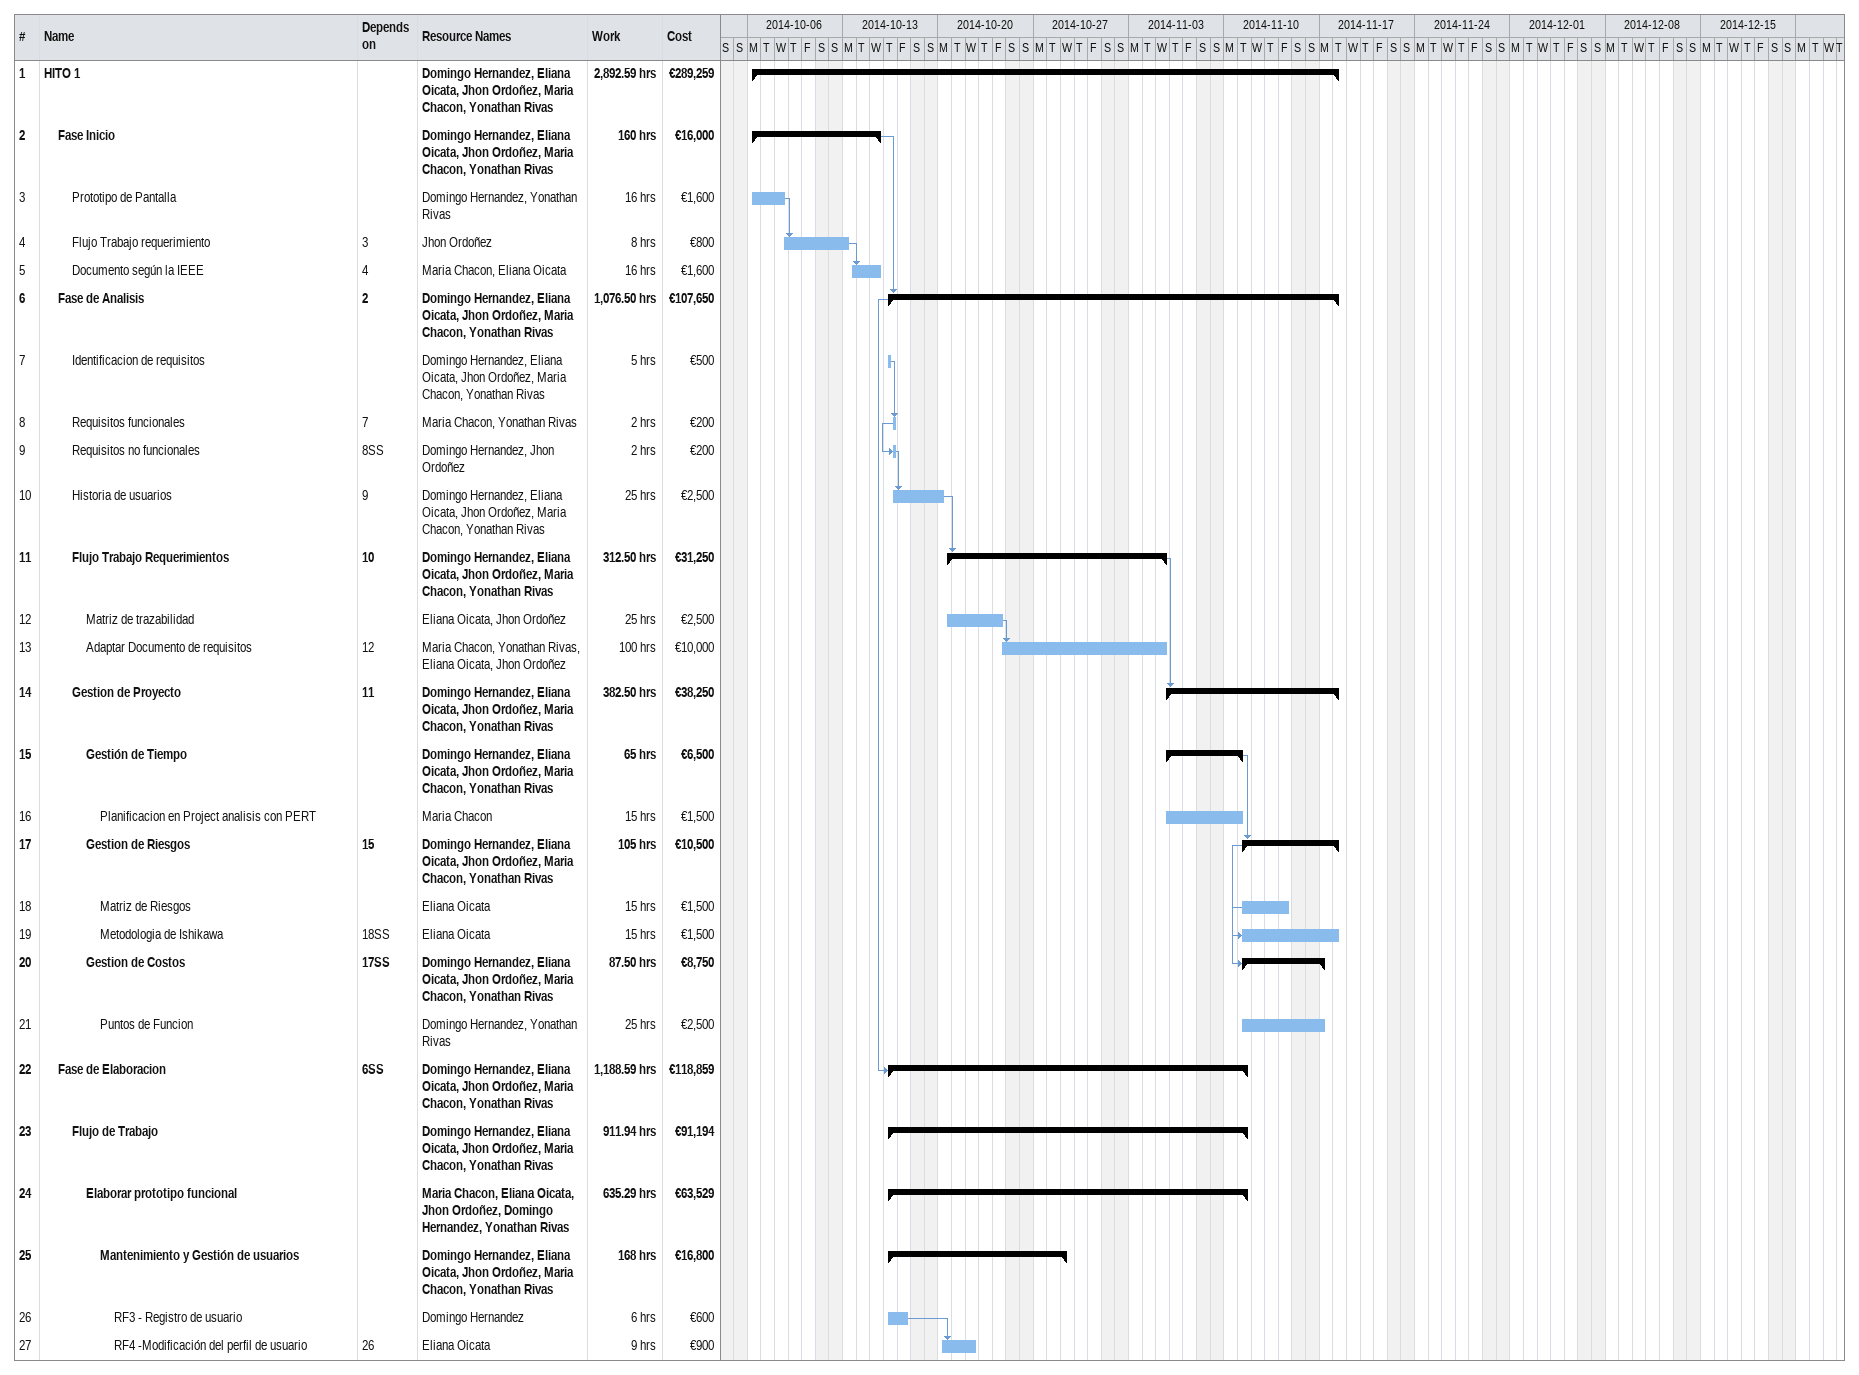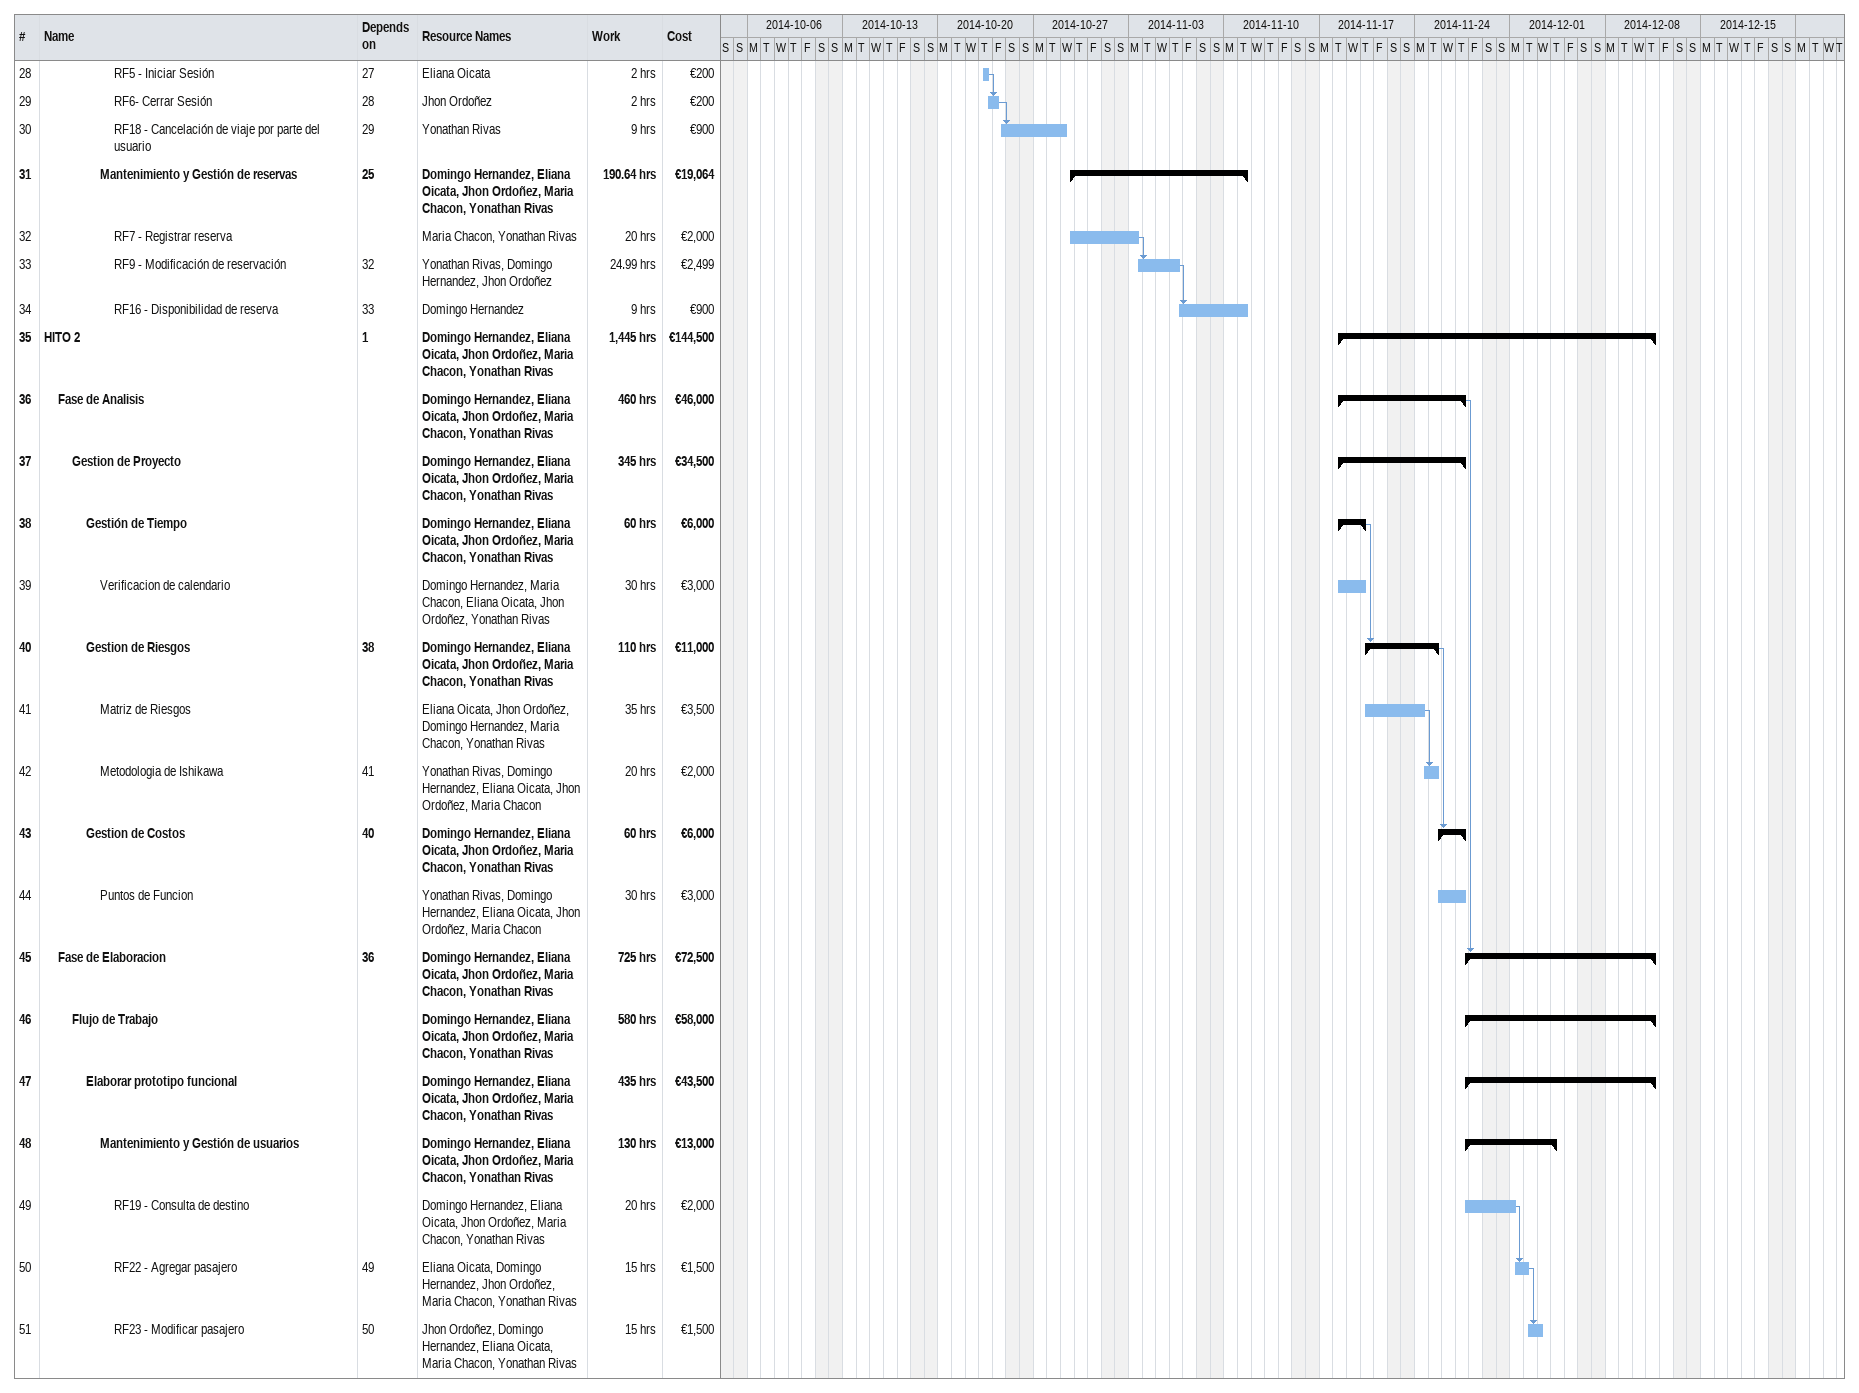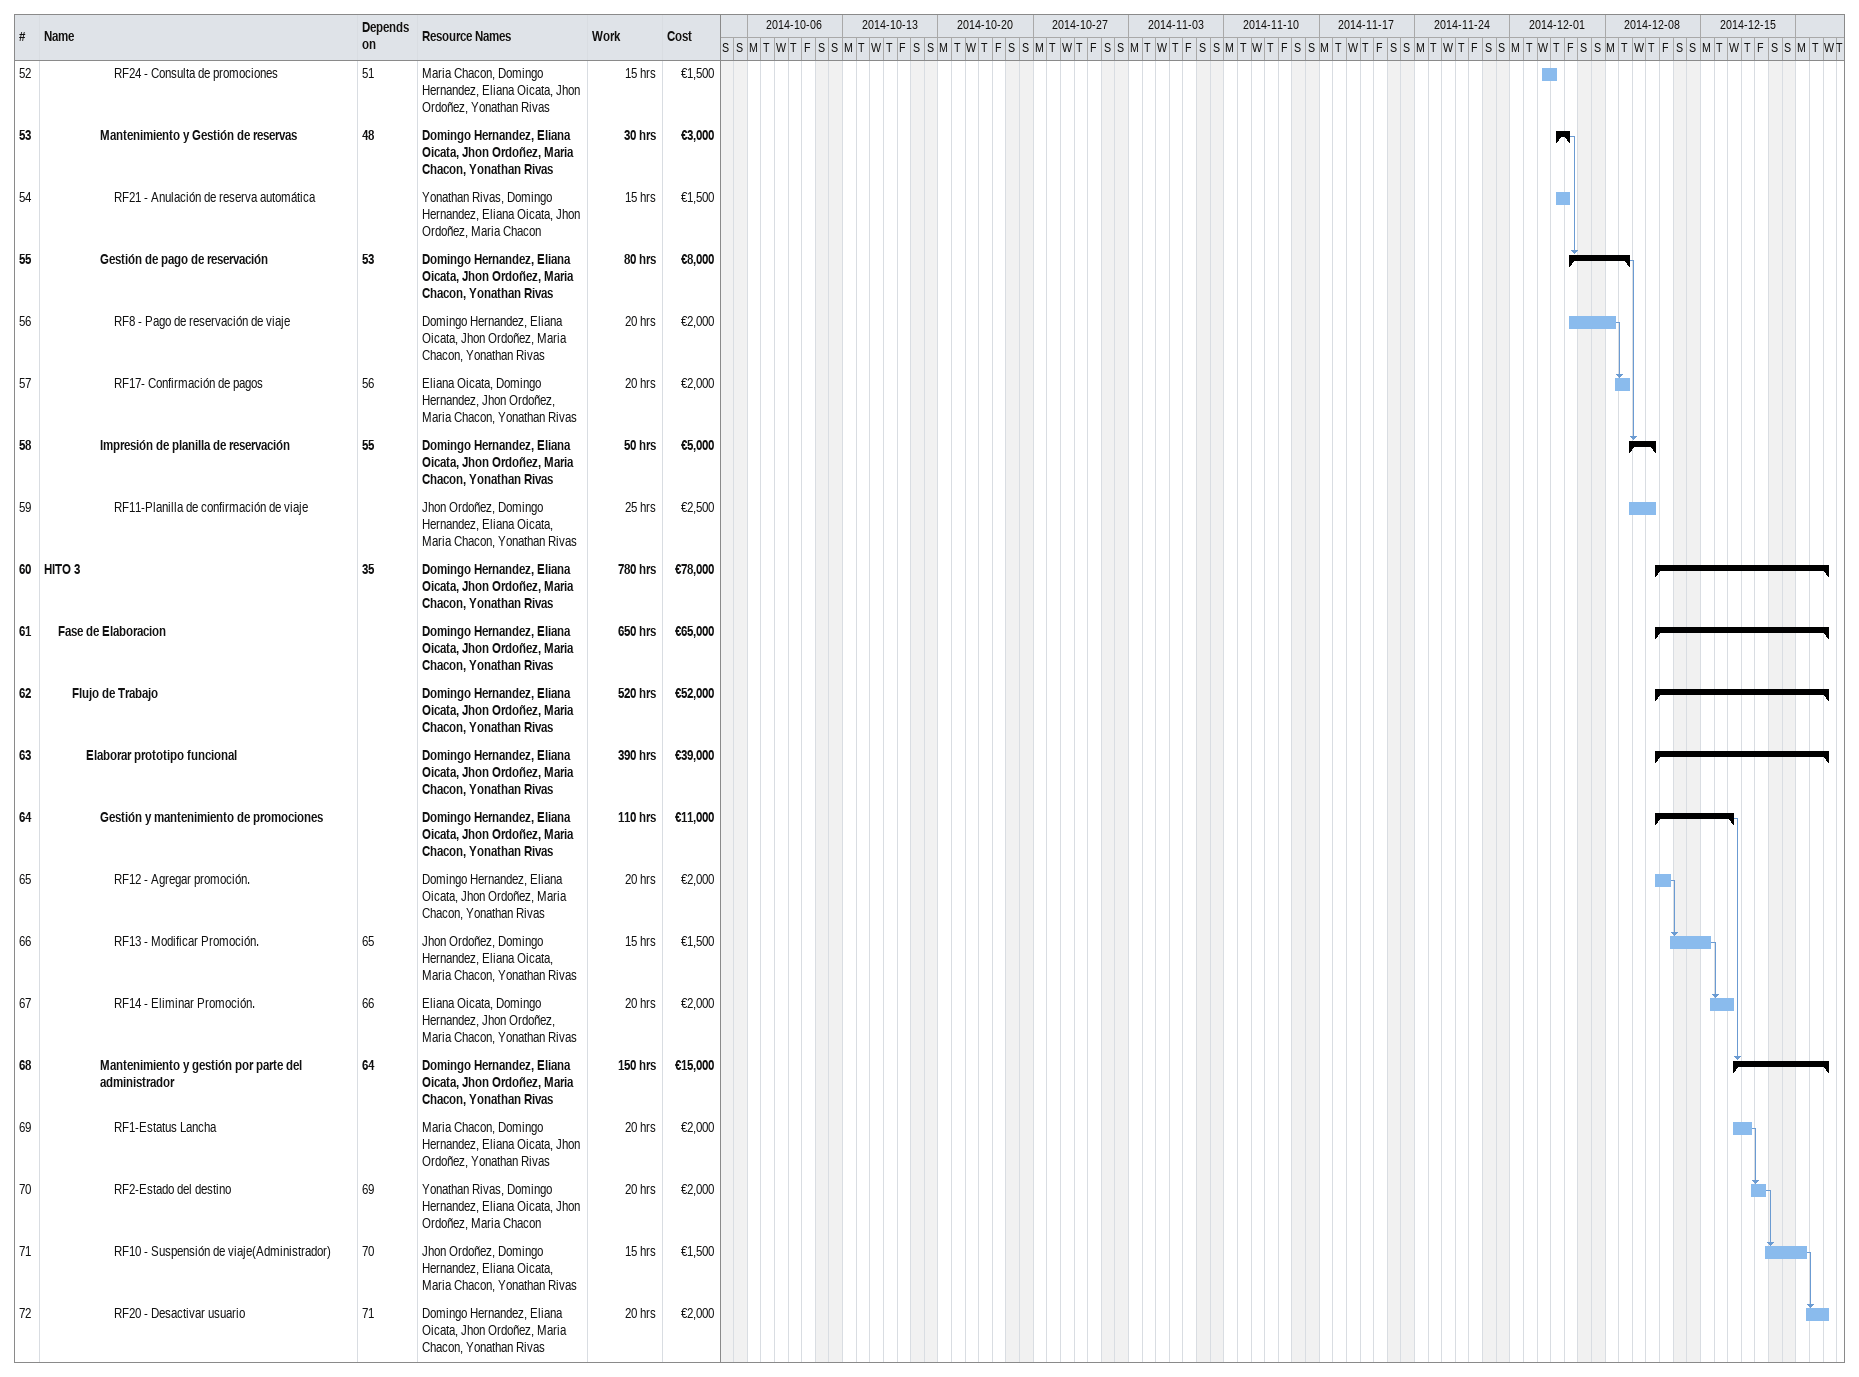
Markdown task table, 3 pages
| ID | Level | Task | Start | Finish | Predecessors | Resources | Work (h) | Cost (€) |
|---|---|---|---|---|---|---|---|---|
| 1 | 1 | **HITO 1** | 2014-10-06 | 2014-11-18 |  | Domingo Hernandez, Eliana Oicata, Jhon Ordoñez, Maria Chacon, Yonathan Rivas | 2892.59 | 289259 |
| 2 | 2 | **Fase Inicio** | 2014-10-06 | 2014-10-15 |  | Domingo Hernandez, Eliana Oicata, Jhon Ordoñez, Maria Chacon, Yonathan Rivas | 160 | 16000 |
| 3 | 3 | Prototipo de Pantalla | 2014-10-06 | 2014-10-08 |  | Domingo Hernandez, Yonathan Rivas | 16 | 1600 |
| 4 | 3 | Flujo Trabajo requerimiento | 2014-10-08 | 2014-10-13 | 3 | Jhon Ordoñez | 8 | 800 |
| 5 | 3 | Documento según la IEEE | 2014-10-13 | 2014-10-15 | 4 | Maria Chacon, Eliana Oicata | 16 | 1600 |
| 6 | 2 | **Fase de Analisis** | 2014-10-16 | 2014-11-18 | 2 | Domingo Hernandez, Eliana Oicata, Jhon Ordoñez, Maria Chacon, Yonathan Rivas | 1076.50 | 107650 |
| 7 | 3 | Identificacion de requisitos | 2014-10-16 | 2014-10-16 |  | Domingo Hernandez, Eliana Oicata, Jhon Ordoñez, Maria Chacon, Yonathan Rivas | 5 | 500 |
| 8 | 3 | Requisitos funcionales | 2014-10-16 | 2014-10-16 | 7 | Maria Chacon, Yonathan Rivas | 2 | 200 |
| 9 | 3 | Requisitos no funcionales | 2014-10-16 | 2014-10-16 | 8SS | Domingo Hernandez, Jhon Ordoñez | 2 | 200 |
| 10 | 3 | Historia de usuarios | 2014-10-16 | 2014-10-20 | 9 | Domingo Hernandez, Eliana Oicata, Jhon Ordoñez, Maria Chacon, Yonathan Rivas | 25 | 2500 |
| 11 | 3 | **Flujo Trabajo Requerimientos** | 2014-10-20 | 2014-11-05 | 10 | Domingo Hernandez, Eliana Oicata, Jhon Ordoñez, Maria Chacon, Yonathan Rivas | 312.50 | 31250 |
| 12 | 4 | Matriz de trazabilidad | 2014-10-20 | 2014-10-24 |  | Eliana Oicata, Jhon Ordoñez | 25 | 2500 |
| 13 | 4 | Adaptar Documento de requisitos | 2014-10-24 | 2014-11-05 | 12 | Maria Chacon, Yonathan Rivas, Eliana Oicata, Jhon Ordoñez | 100 | 10000 |
| 14 | 3 | **Gestion de Proyecto** | 2014-11-05 | 2014-11-18 | 11 | Domingo Hernandez, Eliana Oicata, Jhon Ordoñez, Maria Chacon, Yonathan Rivas | 382.50 | 38250 |
| 15 | 4 | **Gestión de Tiempo** | 2014-11-05 | 2014-11-11 |  | Domingo Hernandez, Eliana Oicata, Jhon Ordoñez, Maria Chacon, Yonathan Rivas | 65 | 6500 |
| 16 | 5 | Planificacion en Project analisis con PERT | 2014-11-05 | 2014-11-11 |  | Maria Chacon | 15 | 1500 |
| 17 | 4 | **Gestion de Riesgos** | 2014-11-11 | 2014-11-18 | 15 | Domingo Hernandez, Eliana Oicata, Jhon Ordoñez, Maria Chacon, Yonathan Rivas | 105 | 10500 |
| 18 | 5 | Matriz de Riesgos | 2014-11-11 | 2014-11-14 |  | Eliana Oicata | 15 | 1500 |
| 19 | 5 | Metodologia de Ishikawa | 2014-11-11 | 2014-11-18 | 18SS | Eliana Oicata | 15 | 1500 |
| 20 | 4 | **Gestion de Costos** | 2014-11-11 | 2014-11-17 | 17SS | Domingo Hernandez, Eliana Oicata, Jhon Ordoñez, Maria Chacon, Yonathan Rivas | 87.50 | 8750 |
| 21 | 5 | Puntos de Funcion | 2014-11-11 | 2014-11-17 |  | Domingo Hernandez, Yonathan Rivas | 25 | 2500 |
| 22 | 2 | **Fase de Elaboracion** | 2014-10-16 | 2014-11-11 | 6SS | Domingo Hernandez, Eliana Oicata, Jhon Ordoñez, Maria Chacon, Yonathan Rivas | 1188.59 | 118859 |
| 23 | 3 | **Flujo de Trabajo** | 2014-10-16 | 2014-11-11 |  | Domingo Hernandez, Eliana Oicata, Jhon Ordoñez, Maria Chacon, Yonathan Rivas | 911.94 | 91194 |
| 24 | 4 | **Elaborar prototipo funcional** | 2014-10-16 | 2014-11-11 |  | Maria Chacon, Eliana Oicata, Jhon Ordoñez, Domingo Hernandez, Yonathan Rivas | 635.29 | 63529 |
| 25 | 5 | **Mantenimiento y Gestión de usuarios** | 2014-10-16 | 2014-10-29 |  | Domingo Hernandez, Eliana Oicata, Jhon Ordoñez, Maria Chacon, Yonathan Rivas | 168 | 16800 |
| 26 | 6 | RF3 - Registro de usuario | 2014-10-16 | 2014-10-17 |  | Domingo Hernandez | 6 | 600 |
| 27 | 6 | RF4 -Modificación del perfil de usuario | 2014-10-20 | 2014-10-22 | 26 | Eliana Oicata | 9 | 900 |
| 28 | 6 | RF5 - Iniciar Sesión | 2014-10-23 | 2014-10-23 | 27 | Eliana Oicata | 2 | 200 |
| 29 | 6 | RF6- Cerrar Sesión | 2014-10-23 | 2014-10-24 | 28 | Jhon Ordoñez | 2 | 200 |
| 30 | 6 | RF18 - Cancelación de viaje por parte del usuario | 2014-10-24 | 2014-10-29 | 29 | Yonathan Rivas | 9 | 900 |
| 31 | 5 | **Mantenimiento y Gestión de reservas** | 2014-10-29 | 2014-11-11 | 25 | Domingo Hernandez, Eliana Oicata, Jhon Ordoñez, Maria Chacon, Yonathan Rivas | 190.64 | 19064 |
| 32 | 6 | RF7 - Registrar reserva | 2014-10-29 | 2014-11-03 |  | Maria Chacon, Yonathan Rivas | 20 | 2000 |
| 33 | 6 | RF9 - Modificación de reservación | 2014-11-03 | 2014-11-06 | 32 | Yonathan Rivas, Domingo Hernandez, Jhon Ordoñez | 24.99 | 2499 |
| 34 | 6 | RF16 - Disponibilidad de reserva | 2014-11-06 | 2014-11-11 | 33 | Domingo Hernandez | 9 | 900 |
| 35 | 1 | **HITO 2** | 2014-11-18 | 2014-12-11 | 1 | Domingo Hernandez, Eliana Oicata, Jhon Ordoñez, Maria Chacon, Yonathan Rivas | 1445 | 144500 |
| 36 | 2 | **Fase de Analisis** | 2014-11-18 | 2014-11-27 |  | Domingo Hernandez, Eliana Oicata, Jhon Ordoñez, Maria Chacon, Yonathan Rivas | 460 | 46000 |
| 37 | 3 | **Gestion de Proyecto** | 2014-11-18 | 2014-11-27 |  | Domingo Hernandez, Eliana Oicata, Jhon Ordoñez, Maria Chacon, Yonathan Rivas | 345 | 34500 |
| 38 | 4 | **Gestión de Tiempo** | 2014-11-18 | 2014-11-20 |  | Domingo Hernandez, Eliana Oicata, Jhon Ordoñez, Maria Chacon, Yonathan Rivas | 60 | 6000 |
| 39 | 5 | Verificacion de calendario | 2014-11-18 | 2014-11-20 |  | Domingo Hernandez, Maria Chacon, Eliana Oicata, Jhon Ordoñez, Yonathan Rivas | 30 | 3000 |
| 40 | 4 | **Gestion de Riesgos** | 2014-11-20 | 2014-11-25 | 38 | Domingo Hernandez, Eliana Oicata, Jhon Ordoñez, Maria Chacon, Yonathan Rivas | 110 | 11000 |
| 41 | 5 | Matriz de Riesgos | 2014-11-20 | 2014-11-24 |  | Eliana Oicata, Jhon Ordoñez, Domingo Hernandez, Maria Chacon, Yonathan Rivas | 35 | 3500 |
| 42 | 5 | Metodologia de Ishikawa | 2014-11-24 | 2014-11-25 | 41 | Yonathan Rivas, Domingo Hernandez, Eliana Oicata, Jhon Ordoñez, Maria Chacon | 20 | 2000 |
| 43 | 4 | **Gestion de Costos** | 2014-11-25 | 2014-11-27 | 40 | Domingo Hernandez, Eliana Oicata, Jhon Ordoñez, Maria Chacon, Yonathan Rivas | 60 | 6000 |
| 44 | 5 | Puntos de Funcion | 2014-11-25 | 2014-11-27 |  | Yonathan Rivas, Domingo Hernandez, Eliana Oicata, Jhon Ordoñez, Maria Chacon | 30 | 3000 |
| 45 | 2 | **Fase de Elaboracion** | 2014-11-27 | 2014-12-11 | 36 | Domingo Hernandez, Eliana Oicata, Jhon Ordoñez, Maria Chacon, Yonathan Rivas | 725 | 72500 |
| 46 | 3 | **Flujo de Trabajo** | 2014-11-27 | 2014-12-11 |  | Domingo Hernandez, Eliana Oicata, Jhon Ordoñez, Maria Chacon, Yonathan Rivas | 580 | 58000 |
| 47 | 4 | **Elaborar prototipo funcional** | 2014-11-27 | 2014-12-11 |  | Domingo Hernandez, Eliana Oicata, Jhon Ordoñez, Maria Chacon, Yonathan Rivas | 435 | 43500 |
| 48 | 5 | **Mantenimiento y Gestión de usuarios** | 2014-11-27 | 2014-12-04 |  | Domingo Hernandez, Eliana Oicata, Jhon Ordoñez, Maria Chacon, Yonathan Rivas | 130 | 13000 |
| 49 | 6 | RF19 - Consulta de destino | 2014-11-27 | 2014-12-01 |  | Domingo Hernandez, Eliana Oicata, Jhon Ordoñez, Maria Chacon, Yonathan Rivas | 20 | 2000 |
| 50 | 6 | RF22 - Agregar pasajero | 2014-12-01 | 2014-12-02 | 49 | Eliana Oicata, Domingo Hernandez, Jhon Ordoñez, Maria Chacon, Yonathan Rivas | 15 | 1500 |
| 51 | 6 | RF23 - Modificar pasajero | 2014-12-02 | 2014-12-03 | 50 | Jhon Ordoñez, Domingo Hernandez, Eliana Oicata, Maria Chacon, Yonathan Rivas | 15 | 1500 |
| 52 | 6 | RF24 - Consulta de promociones | 2014-12-03 | 2014-12-04 | 51 | Maria Chacon, Domingo Hernandez, Eliana Oicata, Jhon Ordoñez, Yonathan Rivas | 15 | 1500 |
| 53 | 5 | **Mantenimiento y Gestión de reservas** | 2014-12-04 | 2014-12-05 | 48 | Domingo Hernandez, Eliana Oicata, Jhon Ordoñez, Maria Chacon, Yonathan Rivas | 30 | 3000 |
| 54 | 6 | RF21 - Anulación de reserva automática | 2014-12-04 | 2014-12-05 |  | Yonathan Rivas, Domingo Hernandez, Eliana Oicata, Jhon Ordoñez, Maria Chacon | 15 | 1500 |
| 55 | 5 | **Gestión de pago de reservación** | 2014-12-05 | 2014-12-09 | 53 | Domingo Hernandez, Eliana Oicata, Jhon Ordoñez, Maria Chacon, Yonathan Rivas | 80 | 8000 |
| 56 | 6 | RF8 - Pago de reservación de viaje | 2014-12-05 | 2014-12-08 |  | Domingo Hernandez, Eliana Oicata, Jhon Ordoñez, Maria Chacon, Yonathan Rivas | 20 | 2000 |
| 57 | 6 | RF17- Confirmación de pagos | 2014-12-08 | 2014-12-09 | 56 | Eliana Oicata, Domingo Hernandez, Jhon Ordoñez, Maria Chacon, Yonathan Rivas | 20 | 2000 |
| 58 | 5 | **Impresión de planilla de reservación** | 2014-12-09 | 2014-12-11 | 55 | Domingo Hernandez, Eliana Oicata, Jhon Ordoñez, Maria Chacon, Yonathan Rivas | 50 | 5000 |
| 59 | 6 | RF11-Planilla de confirmación de viaje | 2014-12-09 | 2014-12-11 |  | Jhon Ordoñez, Domingo Hernandez, Eliana Oicata, Maria Chacon, Yonathan Rivas | 25 | 2500 |
| 60 | 1 | **HITO 3** | 2014-12-11 | 2014-12-24 | 35 | Domingo Hernandez, Eliana Oicata, Jhon Ordoñez, Maria Chacon, Yonathan Rivas | 780 | 78000 |
| 61 | 2 | **Fase de Elaboracion** | 2014-12-11 | 2014-12-24 |  | Domingo Hernandez, Eliana Oicata, Jhon Ordoñez, Maria Chacon, Yonathan Rivas | 650 | 65000 |
| 62 | 3 | **Flujo de Trabajo** | 2014-12-11 | 2014-12-24 |  | Domingo Hernandez, Eliana Oicata, Jhon Ordoñez, Maria Chacon, Yonathan Rivas | 520 | 52000 |
| 63 | 4 | **Elaborar prototipo funcional** | 2014-12-11 | 2014-12-24 |  | Domingo Hernandez, Eliana Oicata, Jhon Ordoñez, Maria Chacon, Yonathan Rivas | 390 | 39000 |
| 64 | 5 | **Gestión y mantenimiento de promociones** | 2014-12-11 | 2014-12-17 |  | Domingo Hernandez, Eliana Oicata, Jhon Ordoñez, Maria Chacon, Yonathan Rivas | 110 | 11000 |
| 65 | 6 | RF12 - Agregar promoción. | 2014-12-11 | 2014-12-12 |  | Domingo Hernandez, Eliana Oicata, Jhon Ordoñez, Maria Chacon, Yonathan Rivas | 20 | 2000 |
| 66 | 6 | RF13 - Modificar Promoción. | 2014-12-12 | 2014-12-15 | 65 | Jhon Ordoñez, Domingo Hernandez, Eliana Oicata, Maria Chacon, Yonathan Rivas | 15 | 1500 |
| 67 | 6 | RF14 - Eliminar Promoción. | 2014-12-15 | 2014-12-17 | 66 | Eliana Oicata, Domingo Hernandez, Jhon Ordoñez, Maria Chacon, Yonathan Rivas | 20 | 2000 |
| 68 | 5 | **Mantenimiento y gestión por parte del administrador** | 2014-12-17 | 2014-12-24 | 64 | Domingo Hernandez, Eliana Oicata, Jhon Ordoñez, Maria Chacon, Yonathan Rivas | 150 | 15000 |
| 69 | 6 | RF1-Estatus Lancha | 2014-12-17 | 2014-12-18 |  | Maria Chacon, Domingo Hernandez, Eliana Oicata, Jhon Ordoñez, Yonathan Rivas | 20 | 2000 |
| 70 | 6 | RF2-Estado del destino | 2014-12-18 | 2014-12-19 | 69 | Yonathan Rivas, Domingo Hernandez, Eliana Oicata, Jhon Ordoñez, Maria Chacon | 20 | 2000 |
| 71 | 6 | RF10 - Suspensión de viaje(Administrador) | 2014-12-19 | 2014-12-22 | 70 | Jhon Ordoñez, Domingo Hernandez, Eliana Oicata, Maria Chacon, Yonathan Rivas | 15 | 1500 |
| 72 | 6 | RF20 - Desactivar usuario | 2014-12-22 | 2014-12-24 | 71 | Domingo Hernandez, Eliana Oicata, Jhon Ordoñez, Maria Chacon, Yonathan Rivas | 20 | 2000 |
